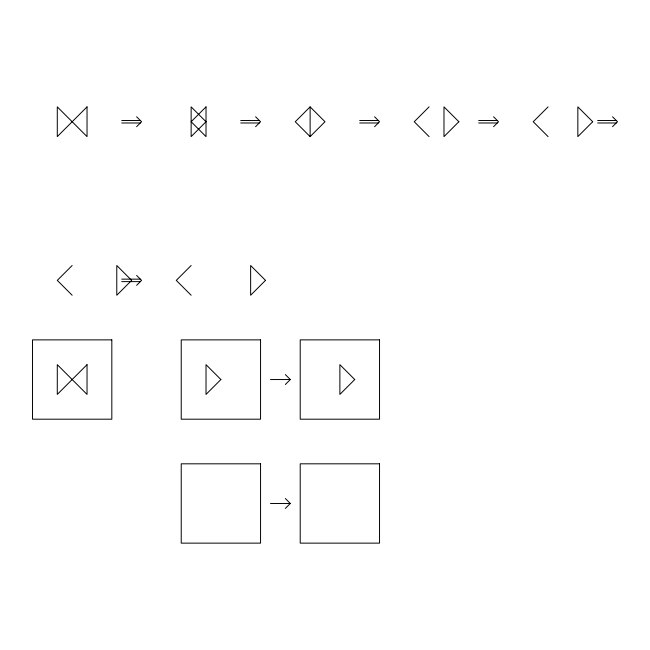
<?xml version="1.0" encoding="UTF-8"?>
<svg xmlns="http://www.w3.org/2000/svg" width="650" height="650" viewBox="0 0 650 650"><rect width="100%" height="100%" fill="white"/><g stroke="black" fill="none" stroke-linecap="round" stroke-linejoin="round"><path stroke-width="0.97" d="M136.614 126.693L141.57 121.737L136.614 116.781M72.158 265.509L57.289 280.377L72.158 295.254M255.596 126.693L260.553 121.737L255.596 116.781M310.123 106.868L295.254 121.737L310.123 136.614L325 121.737L310.123 106.868L310.123 136.614M136.614 285.342L141.57 280.377L136.614 275.421M191.141 265.509L176.272 280.377L191.141 295.254M374.579 126.693L379.535 121.737L374.579 116.781M429.114 106.868L414.237 121.737L429.114 136.614M493.561 126.693L498.517 121.737L493.561 116.781M548.096 106.868L533.219 121.737L548.096 136.614M285.342 384.491L290.298 379.535L285.342 374.579M612.544 126.693L617.5 121.737L612.544 116.781M285.342 508.43L290.298 503.474L285.342 498.517M121.737 120.502L140.327 120.502M240.719 120.502L259.309 120.502M359.702 120.502L378.292 120.502M478.684 120.502L497.274 120.502M597.667 120.502L616.257 120.502M121.737 122.98L140.327 122.98M240.719 122.98L259.309 122.98M359.702 122.98L378.292 122.98M478.684 122.98L497.274 122.98M597.667 122.98L616.257 122.98M121.737 279.142L140.327 279.142M121.737 281.621L140.327 281.621M270.465 379.535L290.298 379.535M270.465 503.474L290.298 503.474M87.035 106.868L57.289 136.614L57.289 106.868L87.035 136.614L87.035 106.868M206.018 106.868L191.141 121.737L206.018 136.614L206.018 106.868M206.018 121.737L191.141 136.614L191.141 106.868L206.018 121.737M131.649 280.377L116.781 295.254L116.781 265.509L131.649 280.377M87.035 364.658L57.289 394.404L57.289 364.658L87.035 394.404L87.035 364.658M265.509 280.377L250.632 295.254L250.632 265.509L265.509 280.377M458.859 121.737L443.983 136.614L443.983 106.868L458.859 121.737M220.886 379.535L206.018 394.404L206.018 364.658L220.886 379.535M592.711 121.737L577.842 136.614L577.842 106.868L592.711 121.737M354.746 379.535L339.877 394.404L339.877 364.658L354.746 379.535M111.824 339.877L32.5 339.877L32.5 419.193L111.824 419.193L111.824 339.877M260.553 339.877L181.228 339.877L181.228 419.193L260.553 419.193L260.553 339.877M379.535 339.877L300.211 339.877L300.211 419.193L379.535 419.193L379.535 339.877M260.553 463.816L181.228 463.816L181.228 543.132L260.553 543.132L260.553 463.816M379.535 463.816L300.211 463.816L300.211 543.132L379.535 543.132L379.535 463.816"/></g></svg>
